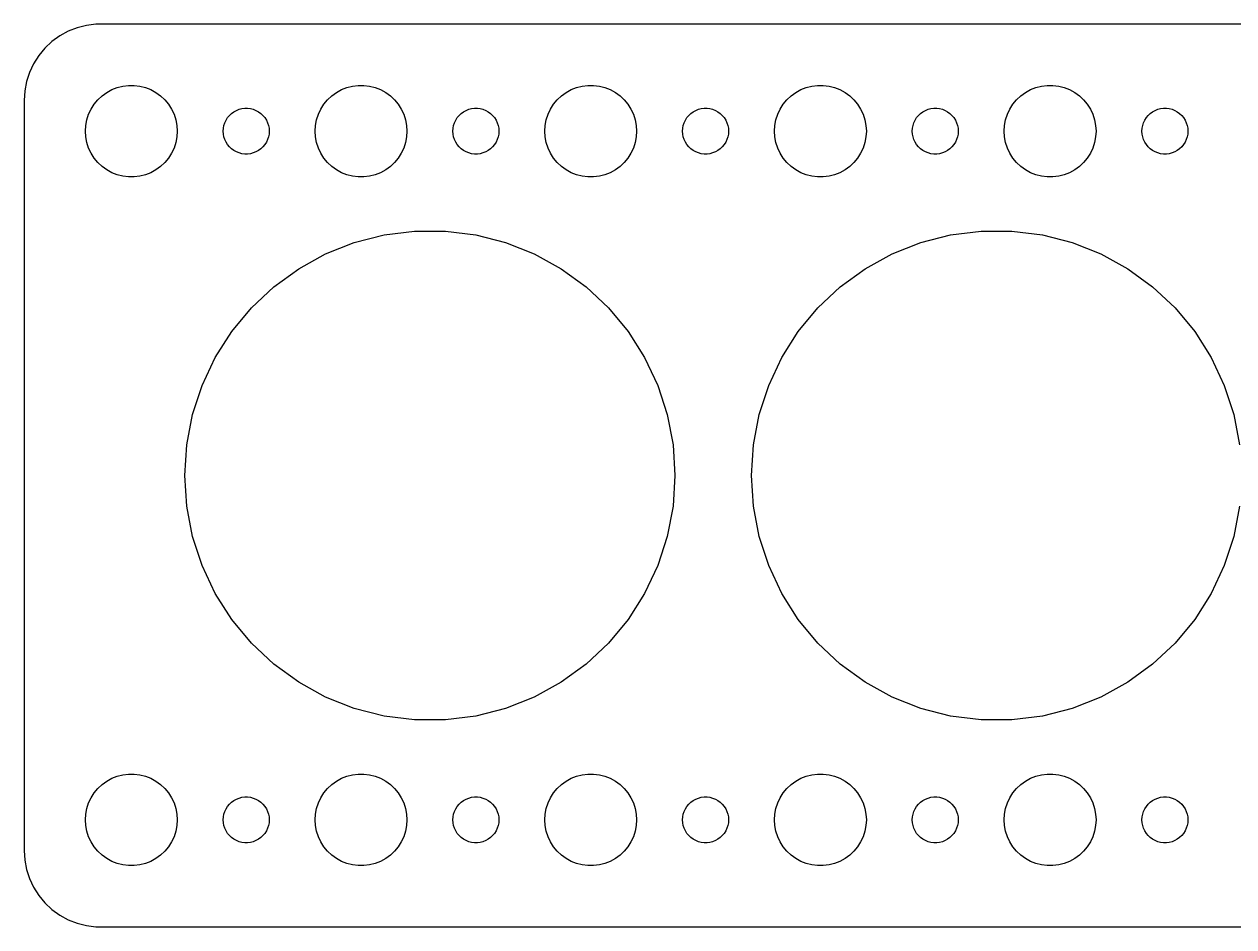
# Model space of a CAD drawing. Header units: metres. Extents: x -82 to 82, y 40 to 98.
# Drawn here: x -82 to -3, y 39.5 to 98.5 of the extents above; entities that cross this region are included whole.
import ezdxf

# ---------------------------------------------------------------- set-up
doc = ezdxf.new("R2010")
doc.units = ezdxf.units.M

msp = doc.modelspace()

# ---------------------------------------------------------------- linework, layer by layer
for p, q in [((-79.1289, 98.0241), (-79.6791, 97.7216)), ((-78.5451, 98.2553), (-79.1289, 98.0241)), ((-77.9369, 98.4114), (-78.5451, 98.2553)), ((-77.3139, 98.4901), (-77.9369, 98.4114)), ((77.3139, 98.4901), (-77.3139, 98.4901)), ((-80.1871, 97.3526), (-80.6448, 96.9227)), ((-79.6791, 97.7216), (-80.1871, 97.3526)), ((-81.0451, 96.4389), (-81.3815, 95.9088)), ((-80.6448, 96.9227), (-81.0451, 96.4389)), ((-81.3815, 95.9088), (-81.6489, 95.3406)), ((-81.6489, 95.3406), (-81.8429, 94.7434)), ((-81.9606, 94.1267), (-82, 93.5)), ((-81.8429, 94.7434), (-81.9606, 94.1267)), ((-76.9123, 93.8115), (-76.6075, 94.033)), ((-76.6075, 94.033), (-76.2773, 94.2145)), ((-76.2773, 94.2145), (-75.927, 94.3532)), ((-75.927, 94.3532), (-75.5621, 94.4469)), ((-75.5621, 94.4469), (-75.1884, 94.4941)), ((-75.1884, 94.4941), (-74.8116, 94.4941)), ((-74.8116, 94.4941), (-74.4379, 94.4469)), ((-74.4379, 94.4469), (-74.073, 94.3532)), ((-74.073, 94.3532), (-73.7227, 94.2145)), ((-73.7227, 94.2145), (-73.3925, 94.033)), ((-73.3925, 94.033), (-73.0877, 93.8115)), ((-61.9123, 93.8115), (-61.6075, 94.033)), ((-61.6075, 94.033), (-61.2773, 94.2145)), ((-61.2773, 94.2145), (-60.927, 94.3532)), ((-60.927, 94.3532), (-60.5621, 94.4469)), ((-60.5621, 94.4469), (-60.1884, 94.4941)), ((-60.1884, 94.4941), (-59.8116, 94.4941)), ((-59.8116, 94.4941), (-59.4379, 94.4469)), ((-59.4379, 94.4469), (-59.0729, 94.3532)), ((-59.0729, 94.3532), (-58.7227, 94.2145)), ((-58.7227, 94.2145), (-58.3925, 94.033)), ((-58.3925, 94.033), (-58.0877, 93.8115)), ((-46.9123, 93.8115), (-46.6075, 94.033)), ((-46.6075, 94.033), (-46.2773, 94.2145)), ((-46.2773, 94.2145), (-45.927, 94.3532)), ((-45.927, 94.3532), (-45.5621, 94.4469)), ((-45.5621, 94.4469), (-45.1884, 94.4941)), ((-45.1884, 94.4941), (-44.8116, 94.4941)), ((-44.8116, 94.4941), (-44.4379, 94.4469)), ((-44.4379, 94.4469), (-44.0729, 94.3532)), ((-44.0729, 94.3532), (-43.7227, 94.2145)), ((-43.7227, 94.2145), (-43.3925, 94.033)), ((-43.3925, 94.033), (-43.0877, 93.8115)), ((-31.9123, 93.8115), (-31.6075, 94.033)), ((-31.6075, 94.033), (-31.2773, 94.2145)), ((-31.2773, 94.2145), (-30.927, 94.3532)), ((-30.927, 94.3532), (-30.5621, 94.4469)), ((-30.5621, 94.4469), (-30.1884, 94.4941)), ((-30.1884, 94.4941), (-29.8116, 94.4941)), ((-29.8116, 94.4941), (-29.4379, 94.4469)), ((-29.4379, 94.4469), (-29.0729, 94.3532)), ((-29.0729, 94.3532), (-28.7227, 94.2145)), ((-28.7227, 94.2145), (-28.3925, 94.033)), ((-28.3925, 94.033), (-28.0877, 93.8115)), ((-16.9123, 93.8115), (-16.6075, 94.033)), ((-16.6075, 94.033), (-16.2773, 94.2145)), ((-16.2773, 94.2145), (-15.927, 94.3532)), ((-15.927, 94.3532), (-15.5621, 94.4469)), ((-15.5621, 94.4469), (-15.1884, 94.4941)), ((-15.1884, 94.4941), (-14.8116, 94.4941)), ((-14.8116, 94.4941), (-14.4379, 94.4469)), ((-14.4379, 94.4469), (-14.0729, 94.3532)), ((-14.0729, 94.3532), (-13.7227, 94.2145)), ((-13.7227, 94.2145), (-13.3925, 94.033)), ((-13.3925, 94.033), (-13.0877, 93.8115)), ((-82, 93.5), (-82, 44.5)), ((-77.6289, 92.9453), (-77.427, 93.2634)), ((-77.427, 93.2634), (-77.1869, 93.5536)), ((-77.1869, 93.5536), (-76.9123, 93.8115)), ((-73.0877, 93.8115), (-72.8131, 93.5536)), ((-72.8131, 93.5536), (-72.573, 93.2634)), ((-72.573, 93.2634), (-72.3711, 92.9453)), ((-62.6289, 92.9453), (-62.427, 93.2634)), ((-62.427, 93.2634), (-62.1869, 93.5536)), ((-62.1869, 93.5536), (-61.9123, 93.8115)), ((-58.0877, 93.8115), (-57.8131, 93.5536)), ((-57.8131, 93.5536), (-57.5729, 93.2634)), ((-57.5729, 93.2634), (-57.3711, 92.9453)), ((-47.6289, 92.9453), (-47.427, 93.2634)), ((-47.427, 93.2634), (-47.1869, 93.5536)), ((-47.1869, 93.5536), (-46.9123, 93.8115)), ((-43.0877, 93.8115), (-42.8131, 93.5536)), ((-42.8131, 93.5536), (-42.5729, 93.2634)), ((-42.5729, 93.2634), (-42.3711, 92.9453)), ((-32.6289, 92.9453), (-32.427, 93.2634)), ((-32.427, 93.2634), (-32.1869, 93.5536)), ((-32.1869, 93.5536), (-31.9123, 93.8115)), ((-28.0877, 93.8115), (-27.8131, 93.5536)), ((-27.8131, 93.5536), (-27.5729, 93.2634)), ((-27.5729, 93.2634), (-27.3711, 92.9453)), ((-17.6289, 92.9453), (-17.427, 93.2634)), ((-17.427, 93.2634), (-17.1869, 93.5536)), ((-17.1869, 93.5536), (-16.9123, 93.8115)), ((-13.0877, 93.8115), (-12.8131, 93.5536)), ((-12.8131, 93.5536), (-12.5729, 93.2634)), ((-12.5729, 93.2634), (-12.3711, 92.9453)), ((-77.9057, 92.2461), (-77.7893, 92.6044)), ((-77.7893, 92.6044), (-77.6289, 92.9453)), ((-72.3711, 92.9453), (-72.2107, 92.6044)), ((-72.2107, 92.6044), (-72.0943, 92.2461)), ((-68.7135, 92.3817), (-68.5934, 92.5268)), ((-68.5934, 92.5268), (-68.4561, 92.6558)), ((-68.4561, 92.6558), (-68.3037, 92.7665)), ((-68.3037, 92.7665), (-68.1387, 92.8572)), ((-68.1387, 92.8572), (-67.9635, 92.9266)), ((-67.9635, 92.9266), (-67.7811, 92.9734)), ((-67.7811, 92.9734), (-67.5942, 92.997)), ((-67.5942, 92.997), (-67.4058, 92.997)), ((-67.4058, 92.997), (-67.2189, 92.9734)), ((-67.2189, 92.9734), (-67.0365, 92.9266)), ((-67.0365, 92.9266), (-66.8613, 92.8572)), ((-66.8613, 92.8572), (-66.6963, 92.7665)), ((-66.6963, 92.7665), (-66.5439, 92.6558)), ((-66.5439, 92.6558), (-66.4065, 92.5268)), ((-66.4065, 92.5268), (-66.2865, 92.3817)), ((-62.9057, 92.2461), (-62.7893, 92.6044)), ((-62.7893, 92.6044), (-62.6289, 92.9453)), ((-57.3711, 92.9453), (-57.2107, 92.6044)), ((-57.2107, 92.6044), (-57.0942, 92.2461)), ((-53.7135, 92.3817), (-53.5934, 92.5268)), ((-53.5934, 92.5268), (-53.4561, 92.6558)), ((-53.4561, 92.6558), (-53.3037, 92.7665)), ((-53.3037, 92.7665), (-53.1387, 92.8572)), ((-53.1387, 92.8572), (-52.9635, 92.9266)), ((-52.9635, 92.9266), (-52.7811, 92.9734)), ((-52.7811, 92.9734), (-52.5942, 92.997)), ((-52.5942, 92.997), (-52.4058, 92.997)), ((-52.4058, 92.997), (-52.2189, 92.9734)), ((-52.2189, 92.9734), (-52.0365, 92.9266)), ((-52.0365, 92.9266), (-51.8613, 92.8572)), ((-51.8613, 92.8572), (-51.6963, 92.7665)), ((-51.6963, 92.7665), (-51.5439, 92.6558)), ((-51.5439, 92.6558), (-51.4065, 92.5268)), ((-51.4065, 92.5268), (-51.2865, 92.3817)), ((-47.9057, 92.2461), (-47.7893, 92.6044)), ((-47.7893, 92.6044), (-47.6289, 92.9453)), ((-42.3711, 92.9453), (-42.2107, 92.6044)), ((-42.2107, 92.6044), (-42.0942, 92.2461)), ((-38.7135, 92.3817), (-38.5934, 92.5268)), ((-38.5934, 92.5268), (-38.4561, 92.6558)), ((-38.4561, 92.6558), (-38.3037, 92.7665)), ((-38.3037, 92.7665), (-38.1387, 92.8572)), ((-38.1387, 92.8572), (-37.9635, 92.9266)), ((-37.9635, 92.9266), (-37.7811, 92.9734)), ((-37.7811, 92.9734), (-37.5942, 92.997)), ((-37.5942, 92.997), (-37.4058, 92.997)), ((-37.4058, 92.997), (-37.2189, 92.9734)), ((-37.2189, 92.9734), (-37.0365, 92.9266)), ((-37.0365, 92.9266), (-36.8613, 92.8572)), ((-36.8613, 92.8572), (-36.6963, 92.7665)), ((-36.6963, 92.7665), (-36.5439, 92.6558)), ((-36.5439, 92.6558), (-36.4065, 92.5268)), ((-36.4065, 92.5268), (-36.2865, 92.3817)), ((-32.9057, 92.2461), (-32.7893, 92.6044)), ((-32.7893, 92.6044), (-32.6289, 92.9453)), ((-27.3711, 92.9453), (-27.2107, 92.6044)), ((-27.2107, 92.6044), (-27.0942, 92.2461)), ((-23.7135, 92.3817), (-23.5934, 92.5268)), ((-23.5934, 92.5268), (-23.4561, 92.6558)), ((-23.4561, 92.6558), (-23.3037, 92.7665)), ((-23.3037, 92.7665), (-23.1387, 92.8572)), ((-23.1387, 92.8572), (-22.9635, 92.9266)), ((-22.9635, 92.9266), (-22.7811, 92.9734)), ((-22.7811, 92.9734), (-22.5942, 92.997)), ((-22.5942, 92.997), (-22.4058, 92.997)), ((-22.4058, 92.997), (-22.2189, 92.9734)), ((-22.2189, 92.9734), (-22.0365, 92.9266)), ((-22.0365, 92.9266), (-21.8613, 92.8572)), ((-21.8613, 92.8572), (-21.6963, 92.7665)), ((-21.6963, 92.7665), (-21.5439, 92.6558)), ((-21.5439, 92.6558), (-21.4065, 92.5268)), ((-21.4065, 92.5268), (-21.2865, 92.3817)), ((-17.9057, 92.2461), (-17.7893, 92.6044)), ((-17.7893, 92.6044), (-17.6289, 92.9453)), ((-12.3711, 92.9453), (-12.2107, 92.6044)), ((-12.2107, 92.6044), (-12.0942, 92.2461)), ((-8.71352, 92.3817), (-8.59344, 92.5268)), ((-8.59344, 92.5268), (-8.45613, 92.6558)), ((-8.45613, 92.6558), (-8.30373, 92.7665)), ((-8.30373, 92.7665), (-8.13866, 92.8572)), ((-8.13866, 92.8572), (-7.96352, 92.9266)), ((-7.96352, 92.9266), (-7.78107, 92.9734)), ((-7.78107, 92.9734), (-7.59418, 92.997)), ((-7.59418, 92.997), (-7.40581, 92.997)), ((-7.40581, 92.997), (-7.21892, 92.9734)), ((-7.21892, 92.9734), (-7.03647, 92.9266)), ((-7.03647, 92.9266), (-6.86133, 92.8572)), ((-6.86133, 92.8572), (-6.69626, 92.7665)), ((-6.69626, 92.7665), (-6.54385, 92.6558)), ((-6.54385, 92.6558), (-6.40654, 92.5268)), ((-6.40654, 92.5268), (-6.28647, 92.3817)), ((-78, 91.5), (-77.9763, 91.876)), ((-77.9763, 91.876), (-77.9057, 92.2461)), ((-72.0943, 92.2461), (-72.0237, 91.876)), ((-72.0237, 91.876), (-72, 91.5)), ((-69, 91.5), (-68.9882, 91.688)), ((-68.9882, 91.688), (-68.9529, 91.873)), ((-68.9529, 91.873), (-68.8947, 92.0522)), ((-68.8947, 92.0522), (-68.8145, 92.2226)), ((-68.8145, 92.2226), (-68.7135, 92.3817)), ((-66.2865, 92.3817), (-66.1855, 92.2226)), ((-66.1855, 92.2226), (-66.1053, 92.0522)), ((-66.1053, 92.0522), (-66.0471, 91.873)), ((-66.0471, 91.873), (-66.0118, 91.688)), ((-66.0118, 91.688), (-66, 91.5)), ((-63, 91.5), (-62.9763, 91.876)), ((-62.9763, 91.876), (-62.9057, 92.2461)), ((-57.0942, 92.2461), (-57.0237, 91.876)), ((-57.0237, 91.876), (-57, 91.5)), ((-54, 91.5), (-53.9882, 91.688)), ((-53.9882, 91.688), (-53.9529, 91.873)), ((-53.9529, 91.873), (-53.8947, 92.0522)), ((-53.8947, 92.0522), (-53.8145, 92.2226)), ((-53.8145, 92.2226), (-53.7135, 92.3817)), ((-51.2865, 92.3817), (-51.1855, 92.2226)), ((-51.1855, 92.2226), (-51.1053, 92.0522)), ((-51.1053, 92.0522), (-51.0471, 91.873)), ((-51.0471, 91.873), (-51.0118, 91.688)), ((-51.0118, 91.688), (-51, 91.5)), ((-48, 91.5), (-47.9763, 91.876)), ((-47.9763, 91.876), (-47.9057, 92.2461)), ((-42.0942, 92.2461), (-42.0237, 91.876)), ((-42.0237, 91.876), (-42, 91.5)), ((-39, 91.5), (-38.9882, 91.688)), ((-38.9882, 91.688), (-38.9529, 91.873)), ((-38.9529, 91.873), (-38.8947, 92.0522)), ((-38.8947, 92.0522), (-38.8145, 92.2226)), ((-38.8145, 92.2226), (-38.7135, 92.3817)), ((-36.2865, 92.3817), (-36.1855, 92.2226)), ((-36.1855, 92.2226), (-36.1053, 92.0522)), ((-36.1053, 92.0522), (-36.0471, 91.873)), ((-36.0471, 91.873), (-36.0118, 91.688)), ((-36.0118, 91.688), (-36, 91.5)), ((-33, 91.5), (-32.9763, 91.876)), ((-32.9763, 91.876), (-32.9057, 92.2461)), ((-27.0942, 92.2461), (-27.0237, 91.876)), ((-27.0237, 91.876), (-27, 91.5)), ((-24, 91.5), (-23.9882, 91.688)), ((-23.9882, 91.688), (-23.9529, 91.873)), ((-23.9529, 91.873), (-23.8947, 92.0522)), ((-23.8947, 92.0522), (-23.8145, 92.2226)), ((-23.8145, 92.2226), (-23.7135, 92.3817)), ((-21.2865, 92.3817), (-21.1855, 92.2226)), ((-21.1855, 92.2226), (-21.1053, 92.0522)), ((-21.1053, 92.0522), (-21.0471, 91.873)), ((-21.0471, 91.873), (-21.0118, 91.688)), ((-21.0118, 91.688), (-21, 91.5)), ((-18, 91.5), (-17.9763, 91.876)), ((-17.9763, 91.876), (-17.9057, 92.2461)), ((-12.0942, 92.2461), (-12.0237, 91.876)), ((-12.0237, 91.876), (-12, 91.5)), ((-9, 91.5), (-8.98816, 91.688)), ((-8.98816, 91.688), (-8.95287, 91.873)), ((-8.95287, 91.873), (-8.89465, 92.0522)), ((-8.89465, 92.0522), (-8.81445, 92.2226)), ((-8.81445, 92.2226), (-8.71352, 92.3817)), ((-6.28647, 92.3817), (-6.18553, 92.2226)), ((-6.18553, 92.2226), (-6.10533, 92.0522)), ((-6.10533, 92.0522), (-6.04712, 91.873)), ((-6.04712, 91.873), (-6.01183, 91.688)), ((-6.01183, 91.688), (-6, 91.5)), ((-77.9763, 91.124), (-78, 91.5)), ((-77.9057, 90.7539), (-77.9763, 91.124)), ((-72.0237, 91.124), (-72.0943, 90.7539)), ((-72, 91.5), (-72.0237, 91.124)), ((-68.9882, 91.312), (-69, 91.5)), ((-68.9529, 91.127), (-68.9882, 91.312)), ((-68.8947, 90.9478), (-68.9529, 91.127)), ((-68.8145, 90.7774), (-68.8947, 90.9478)), ((-66.1053, 90.9478), (-66.1855, 90.7774)), ((-66.0471, 91.127), (-66.1053, 90.9478)), ((-66.0118, 91.312), (-66.0471, 91.127)), ((-66, 91.5), (-66.0118, 91.312)), ((-62.9763, 91.124), (-63, 91.5)), ((-62.9057, 90.7539), (-62.9763, 91.124)), ((-57.0237, 91.124), (-57.0942, 90.7539)), ((-57, 91.5), (-57.0237, 91.124)), ((-53.9882, 91.312), (-54, 91.5)), ((-53.9529, 91.127), (-53.9882, 91.312)), ((-53.8947, 90.9478), (-53.9529, 91.127)), ((-53.8145, 90.7774), (-53.8947, 90.9478)), ((-51.1053, 90.9478), (-51.1855, 90.7774)), ((-51.0471, 91.127), (-51.1053, 90.9478)), ((-51.0118, 91.312), (-51.0471, 91.127)), ((-51, 91.5), (-51.0118, 91.312)), ((-47.9763, 91.124), (-48, 91.5)), ((-47.9057, 90.7539), (-47.9763, 91.124)), ((-42.0237, 91.124), (-42.0942, 90.7539)), ((-42, 91.5), (-42.0237, 91.124)), ((-38.9882, 91.312), (-39, 91.5)), ((-38.9529, 91.127), (-38.9882, 91.312)), ((-38.8947, 90.9478), (-38.9529, 91.127)), ((-38.8145, 90.7774), (-38.8947, 90.9478)), ((-36.1053, 90.9478), (-36.1855, 90.7774)), ((-36.0471, 91.127), (-36.1053, 90.9478)), ((-36.0118, 91.312), (-36.0471, 91.127)), ((-36, 91.5), (-36.0118, 91.312)), ((-32.9763, 91.124), (-33, 91.5)), ((-32.9057, 90.7539), (-32.9763, 91.124)), ((-27.0237, 91.124), (-27.0942, 90.7539)), ((-27, 91.5), (-27.0237, 91.124)), ((-23.9882, 91.312), (-24, 91.5)), ((-23.9529, 91.127), (-23.9882, 91.312)), ((-23.8947, 90.9478), (-23.9529, 91.127)), ((-23.8145, 90.7774), (-23.8947, 90.9478)), ((-21.1053, 90.9478), (-21.1855, 90.7774)), ((-21.0471, 91.127), (-21.1053, 90.9478)), ((-21.0118, 91.312), (-21.0471, 91.127)), ((-21, 91.5), (-21.0118, 91.312)), ((-17.9763, 91.124), (-18, 91.5)), ((-17.9057, 90.7539), (-17.9763, 91.124)), ((-12.0237, 91.124), (-12.0942, 90.7539)), ((-12, 91.5), (-12.0237, 91.124)), ((-8.98816, 91.312), (-9, 91.5)), ((-8.95287, 91.127), (-8.98816, 91.312)), ((-8.89465, 90.9478), (-8.95287, 91.127)), ((-8.81445, 90.7774), (-8.89465, 90.9478)), ((-6.10533, 90.9478), (-6.18553, 90.7774)), ((-6.04712, 91.127), (-6.10533, 90.9478)), ((-6.01183, 91.312), (-6.04712, 91.127)), ((-6, 91.5), (-6.01183, 91.312)), ((-77.7893, 90.3956), (-77.9057, 90.7539)), ((-77.6289, 90.0547), (-77.7893, 90.3956)), ((-72.2107, 90.3956), (-72.3711, 90.0547)), ((-72.0943, 90.7539), (-72.2107, 90.3956)), ((-68.7135, 90.6183), (-68.8145, 90.7774)), ((-68.5934, 90.4732), (-68.7135, 90.6183)), ((-68.4561, 90.3442), (-68.5934, 90.4732)), ((-68.3037, 90.2335), (-68.4561, 90.3442)), ((-68.1387, 90.1427), (-68.3037, 90.2335)), ((-67.9635, 90.0734), (-68.1387, 90.1427)), ((-67.7811, 90.0266), (-67.9635, 90.0734)), ((-67.0365, 90.0734), (-67.2189, 90.0266)), ((-66.8613, 90.1427), (-67.0365, 90.0734)), ((-66.6963, 90.2335), (-66.8613, 90.1427)), ((-66.5439, 90.3442), (-66.6963, 90.2335)), ((-66.4065, 90.4732), (-66.5439, 90.3442)), ((-66.2865, 90.6183), (-66.4065, 90.4732)), ((-66.1855, 90.7774), (-66.2865, 90.6183)), ((-62.7893, 90.3956), (-62.9057, 90.7539)), ((-62.6289, 90.0547), (-62.7893, 90.3956)), ((-57.2107, 90.3956), (-57.3711, 90.0547)), ((-57.0942, 90.7539), (-57.2107, 90.3956)), ((-53.7135, 90.6183), (-53.8145, 90.7774)), ((-53.5934, 90.4732), (-53.7135, 90.6183)), ((-53.4561, 90.3442), (-53.5934, 90.4732)), ((-53.3037, 90.2335), (-53.4561, 90.3442)), ((-53.1387, 90.1427), (-53.3037, 90.2335)), ((-52.9635, 90.0734), (-53.1387, 90.1427)), ((-52.7811, 90.0266), (-52.9635, 90.0734)), ((-52.0365, 90.0734), (-52.2189, 90.0266)), ((-51.8613, 90.1427), (-52.0365, 90.0734)), ((-51.6963, 90.2335), (-51.8613, 90.1427)), ((-51.5439, 90.3442), (-51.6963, 90.2335)), ((-51.4065, 90.4732), (-51.5439, 90.3442)), ((-51.2865, 90.6183), (-51.4065, 90.4732)), ((-51.1855, 90.7774), (-51.2865, 90.6183)), ((-47.7893, 90.3956), (-47.9057, 90.7539)), ((-47.6289, 90.0547), (-47.7893, 90.3956)), ((-42.2107, 90.3956), (-42.3711, 90.0547)), ((-42.0942, 90.7539), (-42.2107, 90.3956)), ((-38.7135, 90.6183), (-38.8145, 90.7774)), ((-38.5934, 90.4732), (-38.7135, 90.6183)), ((-38.4561, 90.3442), (-38.5934, 90.4732)), ((-38.3037, 90.2335), (-38.4561, 90.3442)), ((-38.1387, 90.1427), (-38.3037, 90.2335)), ((-37.9635, 90.0734), (-38.1387, 90.1427)), ((-37.7811, 90.0266), (-37.9635, 90.0734)), ((-37.0365, 90.0734), (-37.2189, 90.0266)), ((-36.8613, 90.1427), (-37.0365, 90.0734)), ((-36.6963, 90.2335), (-36.8613, 90.1427)), ((-36.5439, 90.3442), (-36.6963, 90.2335)), ((-36.4065, 90.4732), (-36.5439, 90.3442)), ((-36.2865, 90.6183), (-36.4065, 90.4732)), ((-36.1855, 90.7774), (-36.2865, 90.6183)), ((-32.7893, 90.3956), (-32.9057, 90.7539)), ((-32.6289, 90.0547), (-32.7893, 90.3956)), ((-27.2107, 90.3956), (-27.3711, 90.0547)), ((-27.0942, 90.7539), (-27.2107, 90.3956)), ((-23.7135, 90.6183), (-23.8145, 90.7774)), ((-23.5934, 90.4732), (-23.7135, 90.6183)), ((-23.4561, 90.3442), (-23.5934, 90.4732)), ((-23.3037, 90.2335), (-23.4561, 90.3442)), ((-23.1387, 90.1427), (-23.3037, 90.2335)), ((-22.9635, 90.0734), (-23.1387, 90.1427)), ((-22.7811, 90.0266), (-22.9635, 90.0734)), ((-22.0365, 90.0734), (-22.2189, 90.0266)), ((-21.8613, 90.1427), (-22.0365, 90.0734)), ((-21.6963, 90.2335), (-21.8613, 90.1427)), ((-21.5439, 90.3442), (-21.6963, 90.2335)), ((-21.4065, 90.4732), (-21.5439, 90.3442)), ((-21.2865, 90.6183), (-21.4065, 90.4732)), ((-21.1855, 90.7774), (-21.2865, 90.6183)), ((-17.7893, 90.3956), (-17.9057, 90.7539)), ((-17.6289, 90.0547), (-17.7893, 90.3956)), ((-12.2107, 90.3956), (-12.3711, 90.0547)), ((-12.0942, 90.7539), (-12.2107, 90.3956)), ((-8.71352, 90.6183), (-8.81445, 90.7774)), ((-8.59344, 90.4732), (-8.71352, 90.6183)), ((-8.45613, 90.3442), (-8.59344, 90.4732)), ((-8.30373, 90.2335), (-8.45613, 90.3442)), ((-8.13866, 90.1427), (-8.30373, 90.2335)), ((-7.96352, 90.0734), (-8.13866, 90.1427)), ((-7.78107, 90.0266), (-7.96352, 90.0734)), ((-7.03647, 90.0734), (-7.21892, 90.0266)), ((-6.86133, 90.1427), (-7.03647, 90.0734)), ((-6.69626, 90.2335), (-6.86133, 90.1427)), ((-6.54385, 90.3442), (-6.69626, 90.2335)), ((-6.40654, 90.4732), (-6.54385, 90.3442)), ((-6.28647, 90.6183), (-6.40654, 90.4732)), ((-6.18553, 90.7774), (-6.28647, 90.6183)), ((-77.427, 89.7366), (-77.6289, 90.0547)), ((-77.1869, 89.4464), (-77.427, 89.7366)), ((-76.9123, 89.1884), (-77.1869, 89.4464)), ((-72.8131, 89.4464), (-73.0877, 89.1884)), ((-72.573, 89.7366), (-72.8131, 89.4464)), ((-72.3711, 90.0547), (-72.573, 89.7366)), ((-67.5942, 90.003), (-67.7811, 90.0266)), ((-67.4058, 90.003), (-67.5942, 90.003)), ((-67.2189, 90.0266), (-67.4058, 90.003)), ((-62.427, 89.7366), (-62.6289, 90.0547)), ((-62.1869, 89.4464), (-62.427, 89.7366)), ((-61.9123, 89.1884), (-62.1869, 89.4464)), ((-57.8131, 89.4464), (-58.0877, 89.1884)), ((-57.5729, 89.7366), (-57.8131, 89.4464)), ((-57.3711, 90.0547), (-57.5729, 89.7366)), ((-52.5942, 90.003), (-52.7811, 90.0266)), ((-52.4058, 90.003), (-52.5942, 90.003)), ((-52.2189, 90.0266), (-52.4058, 90.003)), ((-47.427, 89.7366), (-47.6289, 90.0547)), ((-47.1869, 89.4464), (-47.427, 89.7366)), ((-46.9123, 89.1884), (-47.1869, 89.4464)), ((-42.8131, 89.4464), (-43.0877, 89.1884)), ((-42.5729, 89.7366), (-42.8131, 89.4464)), ((-42.3711, 90.0547), (-42.5729, 89.7366)), ((-37.5942, 90.003), (-37.7811, 90.0266)), ((-37.4058, 90.003), (-37.5942, 90.003)), ((-37.2189, 90.0266), (-37.4058, 90.003)), ((-32.427, 89.7366), (-32.6289, 90.0547)), ((-32.1869, 89.4464), (-32.427, 89.7366)), ((-31.9123, 89.1884), (-32.1869, 89.4464)), ((-27.8131, 89.4464), (-28.0877, 89.1884)), ((-27.5729, 89.7366), (-27.8131, 89.4464)), ((-27.3711, 90.0547), (-27.5729, 89.7366)), ((-22.5942, 90.003), (-22.7811, 90.0266)), ((-22.4058, 90.003), (-22.5942, 90.003)), ((-22.2189, 90.0266), (-22.4058, 90.003)), ((-17.427, 89.7366), (-17.6289, 90.0547)), ((-17.1869, 89.4464), (-17.427, 89.7366)), ((-16.9123, 89.1884), (-17.1869, 89.4464)), ((-12.8131, 89.4464), (-13.0877, 89.1884)), ((-12.5729, 89.7366), (-12.8131, 89.4464)), ((-12.3711, 90.0547), (-12.5729, 89.7366)), ((-7.59418, 90.003), (-7.78107, 90.0266)), ((-7.40581, 90.003), (-7.59418, 90.003)), ((-7.21892, 90.0266), (-7.40581, 90.003)), ((-76.6075, 88.967), (-76.9123, 89.1884)), ((-76.2773, 88.7855), (-76.6075, 88.967)), ((-75.927, 88.6468), (-76.2773, 88.7855)), ((-75.5621, 88.5531), (-75.927, 88.6468)), ((-75.1884, 88.5059), (-75.5621, 88.5531)), ((-74.8116, 88.5059), (-75.1884, 88.5059)), ((-74.4379, 88.5531), (-74.8116, 88.5059)), ((-74.073, 88.6468), (-74.4379, 88.5531)), ((-73.7227, 88.7855), (-74.073, 88.6468)), ((-73.3925, 88.967), (-73.7227, 88.7855)), ((-73.0877, 89.1884), (-73.3925, 88.967)), ((-61.6075, 88.967), (-61.9123, 89.1884)), ((-61.2773, 88.7855), (-61.6075, 88.967)), ((-60.927, 88.6468), (-61.2773, 88.7855)), ((-60.5621, 88.5531), (-60.927, 88.6468)), ((-60.1884, 88.5059), (-60.5621, 88.5531)), ((-59.8116, 88.5059), (-60.1884, 88.5059)), ((-59.4379, 88.5531), (-59.8116, 88.5059)), ((-59.0729, 88.6468), (-59.4379, 88.5531)), ((-58.7227, 88.7855), (-59.0729, 88.6468)), ((-58.3925, 88.967), (-58.7227, 88.7855)), ((-58.0877, 89.1884), (-58.3925, 88.967)), ((-46.6075, 88.967), (-46.9123, 89.1884)), ((-46.2773, 88.7855), (-46.6075, 88.967)), ((-45.927, 88.6468), (-46.2773, 88.7855)), ((-45.5621, 88.5531), (-45.927, 88.6468)), ((-45.1884, 88.5059), (-45.5621, 88.5531)), ((-44.8116, 88.5059), (-45.1884, 88.5059)), ((-44.4379, 88.5531), (-44.8116, 88.5059)), ((-44.0729, 88.6468), (-44.4379, 88.5531)), ((-43.7227, 88.7855), (-44.0729, 88.6468)), ((-43.3925, 88.967), (-43.7227, 88.7855)), ((-43.0877, 89.1884), (-43.3925, 88.967)), ((-31.6075, 88.967), (-31.9123, 89.1884)), ((-31.2773, 88.7855), (-31.6075, 88.967)), ((-30.927, 88.6468), (-31.2773, 88.7855)), ((-30.5621, 88.5531), (-30.927, 88.6468)), ((-30.1884, 88.5059), (-30.5621, 88.5531)), ((-29.8116, 88.5059), (-30.1884, 88.5059)), ((-29.4379, 88.5531), (-29.8116, 88.5059)), ((-29.0729, 88.6468), (-29.4379, 88.5531)), ((-28.7227, 88.7855), (-29.0729, 88.6468)), ((-28.3925, 88.967), (-28.7227, 88.7855)), ((-28.0877, 89.1884), (-28.3925, 88.967)), ((-16.6075, 88.967), (-16.9123, 89.1884)), ((-16.2773, 88.7855), (-16.6075, 88.967)), ((-15.927, 88.6468), (-16.2773, 88.7855)), ((-15.5621, 88.5531), (-15.927, 88.6468)), ((-15.1884, 88.5059), (-15.5621, 88.5531)), ((-14.8116, 88.5059), (-15.1884, 88.5059)), ((-14.4379, 88.5531), (-14.8116, 88.5059)), ((-14.0729, 88.6468), (-14.4379, 88.5531)), ((-13.7227, 88.7855), (-14.0729, 88.6468)), ((-13.3925, 88.967), (-13.7227, 88.7855)), ((-13.0877, 89.1884), (-13.3925, 88.967)), ((-60.4443, 84.2169), (-58.4981, 84.7166)), ((-58.4981, 84.7166), (-56.5046, 84.9684)), ((-56.5046, 84.9684), (-54.4953, 84.9684)), ((-54.4953, 84.9684), (-52.5019, 84.7166)), ((-52.5019, 84.7166), (-50.5557, 84.2169)), ((-23.4443, 84.2169), (-21.4981, 84.7166)), ((-21.4981, 84.7166), (-19.5046, 84.9684)), ((-19.5046, 84.9684), (-17.4953, 84.9684)), ((-17.4953, 84.9684), (-15.5019, 84.7166)), ((-15.5019, 84.7166), (-13.5557, 84.2169)), ((-62.3125, 83.4772), (-60.4443, 84.2169)), ((-50.5557, 84.2169), (-48.6875, 83.4772)), ((-25.3125, 83.4772), (-23.4443, 84.2169)), ((-13.5557, 84.2169), (-11.6875, 83.4772)), ((-64.0732, 82.5092), (-62.3125, 83.4772)), ((-48.6875, 83.4772), (-46.9268, 82.5092)), ((-27.0732, 82.5092), (-25.3125, 83.4772)), ((-11.6875, 83.4772), (-9.92676, 82.5092)), ((-65.6988, 81.3282), (-64.0732, 82.5092)), ((-46.9268, 82.5092), (-45.3012, 81.3282)), ((-28.6988, 81.3282), (-27.0732, 82.5092)), ((-9.92676, 82.5092), (-8.30121, 81.3282)), ((-67.1635, 79.9527), (-65.6988, 81.3282)), ((-45.3012, 81.3282), (-43.8365, 79.9527)), ((-30.1635, 79.9527), (-28.6988, 81.3282)), ((-8.30121, 81.3282), (-6.83649, 79.9527)), ((-68.4443, 78.4046), (-67.1635, 79.9527)), ((-43.8365, 79.9527), (-42.5557, 78.4046)), ((-31.4443, 78.4046), (-30.1635, 79.9527)), ((-6.83649, 79.9527), (-5.55573, 78.4046)), ((-69.5209, 76.7081), (-68.4443, 78.4046)), ((-42.5557, 78.4046), (-41.4791, 76.7081)), ((-32.5209, 76.7081), (-31.4443, 78.4046)), ((-5.55573, 78.4046), (-4.47908, 76.7081)), ((-70.3764, 74.89), (-69.5209, 76.7081)), ((-41.4791, 76.7081), (-40.6236, 74.89)), ((-33.3764, 74.89), (-32.5209, 76.7081)), ((-4.47908, 76.7081), (-3.62357, 74.89)), ((-70.9973, 72.979), (-70.3764, 74.89)), ((-40.6236, 74.89), (-40.0027, 72.979)), ((-33.9973, 72.979), (-33.3764, 74.89)), ((-3.62357, 74.89), (-3.00266, 72.979)), ((-71.3738, 71.0053), (-70.9973, 72.979)), ((-40.0027, 72.979), (-39.6262, 71.0053)), ((-34.3738, 71.0053), (-33.9973, 72.979)), ((-3.00266, 72.979), (-2.62616, 71.0053)), ((-71.5, 69), (-71.3738, 71.0053)), ((-39.6262, 71.0053), (-39.5, 69)), ((-34.5, 69), (-34.3738, 71.0053)), ((-71.3738, 66.9947), (-71.5, 69)), ((-39.5, 69), (-39.6262, 66.9947)), ((-34.3738, 66.9947), (-34.5, 69)), ((-70.9973, 65.021), (-71.3738, 66.9947)), ((-39.6262, 66.9947), (-40.0027, 65.021)), ((-33.9973, 65.021), (-34.3738, 66.9947)), ((-2.62616, 66.9947), (-3.00266, 65.021)), ((-70.3764, 63.11), (-70.9973, 65.021)), ((-40.0027, 65.021), (-40.6236, 63.11)), ((-33.3764, 63.11), (-33.9973, 65.021)), ((-3.00266, 65.021), (-3.62357, 63.11)), ((-69.5209, 61.2919), (-70.3764, 63.11)), ((-40.6236, 63.11), (-41.4791, 61.2919)), ((-32.5209, 61.2919), (-33.3764, 63.11)), ((-3.62357, 63.11), (-4.47908, 61.2919)), ((-68.4443, 59.5954), (-69.5209, 61.2919)), ((-41.4791, 61.2919), (-42.5557, 59.5954)), ((-31.4443, 59.5954), (-32.5209, 61.2919)), ((-4.47908, 61.2919), (-5.55573, 59.5954)), ((-67.1635, 58.0473), (-68.4443, 59.5954)), ((-42.5557, 59.5954), (-43.8365, 58.0473)), ((-30.1635, 58.0473), (-31.4443, 59.5954)), ((-5.55573, 59.5954), (-6.83649, 58.0473)), ((-65.6988, 56.6718), (-67.1635, 58.0473)), ((-43.8365, 58.0473), (-45.3012, 56.6718)), ((-28.6988, 56.6718), (-30.1635, 58.0473)), ((-6.83649, 58.0473), (-8.30121, 56.6718)), ((-64.0732, 55.4908), (-65.6988, 56.6718)), ((-45.3012, 56.6718), (-46.9268, 55.4908)), ((-27.0732, 55.4908), (-28.6988, 56.6718)), ((-8.30121, 56.6718), (-9.92676, 55.4908)), ((-62.3125, 54.5228), (-64.0732, 55.4908)), ((-46.9268, 55.4908), (-48.6875, 54.5228)), ((-25.3125, 54.5228), (-27.0732, 55.4908)), ((-9.92676, 55.4908), (-11.6875, 54.5228)), ((-60.4443, 53.7831), (-62.3125, 54.5228)), ((-48.6875, 54.5228), (-50.5557, 53.7831)), ((-23.4443, 53.7831), (-25.3125, 54.5228)), ((-11.6875, 54.5228), (-13.5557, 53.7831)), ((-58.4981, 53.2834), (-60.4443, 53.7831)), ((-50.5557, 53.7831), (-52.5019, 53.2834)), ((-21.4981, 53.2834), (-23.4443, 53.7831)), ((-13.5557, 53.7831), (-15.5019, 53.2834)), ((-56.5046, 53.0316), (-58.4981, 53.2834)), ((-54.4953, 53.0316), (-56.5046, 53.0316)), ((-52.5019, 53.2834), (-54.4953, 53.0316)), ((-19.5046, 53.0316), (-21.4981, 53.2834)), ((-17.4953, 53.0316), (-19.5046, 53.0316)), ((-15.5019, 53.2834), (-17.4953, 53.0316)), ((-76.9123, 48.8116), (-76.6075, 49.033)), ((-76.6075, 49.033), (-76.2773, 49.2145)), ((-76.2773, 49.2145), (-75.927, 49.3532)), ((-75.927, 49.3532), (-75.5621, 49.4469)), ((-75.5621, 49.4469), (-75.1884, 49.4941)), ((-75.1884, 49.4941), (-74.8116, 49.4941)), ((-74.8116, 49.4941), (-74.4379, 49.4469)), ((-74.4379, 49.4469), (-74.073, 49.3532)), ((-74.073, 49.3532), (-73.7227, 49.2145)), ((-73.7227, 49.2145), (-73.3925, 49.033)), ((-73.3925, 49.033), (-73.0877, 48.8116)), ((-61.9123, 48.8116), (-61.6075, 49.033)), ((-61.6075, 49.033), (-61.2773, 49.2145)), ((-61.2773, 49.2145), (-60.927, 49.3532)), ((-60.927, 49.3532), (-60.5621, 49.4469)), ((-60.5621, 49.4469), (-60.1884, 49.4941)), ((-60.1884, 49.4941), (-59.8116, 49.4941)), ((-59.8116, 49.4941), (-59.4379, 49.4469)), ((-59.4379, 49.4469), (-59.0729, 49.3532)), ((-59.0729, 49.3532), (-58.7227, 49.2145)), ((-58.7227, 49.2145), (-58.3925, 49.033)), ((-58.3925, 49.033), (-58.0877, 48.8116)), ((-46.9123, 48.8116), (-46.6075, 49.033)), ((-46.6075, 49.033), (-46.2773, 49.2145)), ((-46.2773, 49.2145), (-45.927, 49.3532)), ((-45.927, 49.3532), (-45.5621, 49.4469)), ((-45.5621, 49.4469), (-45.1884, 49.4941)), ((-45.1884, 49.4941), (-44.8116, 49.4941)), ((-44.8116, 49.4941), (-44.4379, 49.4469)), ((-44.4379, 49.4469), (-44.0729, 49.3532)), ((-44.0729, 49.3532), (-43.7227, 49.2145)), ((-43.7227, 49.2145), (-43.3925, 49.033)), ((-43.3925, 49.033), (-43.0877, 48.8116)), ((-31.9123, 48.8116), (-31.6075, 49.033)), ((-31.6075, 49.033), (-31.2773, 49.2145)), ((-31.2773, 49.2145), (-30.927, 49.3532)), ((-30.927, 49.3532), (-30.5621, 49.4469)), ((-30.5621, 49.4469), (-30.1884, 49.4941)), ((-30.1884, 49.4941), (-29.8116, 49.4941)), ((-29.8116, 49.4941), (-29.4379, 49.4469)), ((-29.4379, 49.4469), (-29.0729, 49.3532)), ((-29.0729, 49.3532), (-28.7227, 49.2145)), ((-28.7227, 49.2145), (-28.3925, 49.033)), ((-28.3925, 49.033), (-28.0877, 48.8116)), ((-16.9123, 48.8116), (-16.6075, 49.033)), ((-16.6075, 49.033), (-16.2773, 49.2145)), ((-16.2773, 49.2145), (-15.927, 49.3532)), ((-15.927, 49.3532), (-15.5621, 49.4469)), ((-15.5621, 49.4469), (-15.1884, 49.4941)), ((-15.1884, 49.4941), (-14.8116, 49.4941)), ((-14.8116, 49.4941), (-14.4379, 49.4469)), ((-14.4379, 49.4469), (-14.0729, 49.3532)), ((-14.0729, 49.3532), (-13.7227, 49.2145)), ((-13.7227, 49.2145), (-13.3925, 49.033)), ((-13.3925, 49.033), (-13.0877, 48.8116)), ((-77.6289, 47.9453), (-77.427, 48.2634)), ((-77.427, 48.2634), (-77.1869, 48.5536)), ((-77.1869, 48.5536), (-76.9123, 48.8116)), ((-73.0877, 48.8116), (-72.8131, 48.5536)), ((-72.8131, 48.5536), (-72.573, 48.2634)), ((-72.573, 48.2634), (-72.3711, 47.9453)), ((-62.6289, 47.9453), (-62.427, 48.2634)), ((-62.427, 48.2634), (-62.1869, 48.5536)), ((-62.1869, 48.5536), (-61.9123, 48.8116)), ((-58.0877, 48.8116), (-57.8131, 48.5536)), ((-57.8131, 48.5536), (-57.5729, 48.2634)), ((-57.5729, 48.2634), (-57.3711, 47.9453)), ((-47.6289, 47.9453), (-47.427, 48.2634)), ((-47.427, 48.2634), (-47.1869, 48.5536)), ((-47.1869, 48.5536), (-46.9123, 48.8116)), ((-43.0877, 48.8116), (-42.8131, 48.5536)), ((-42.8131, 48.5536), (-42.5729, 48.2634)), ((-42.5729, 48.2634), (-42.3711, 47.9453)), ((-32.6289, 47.9453), (-32.427, 48.2634)), ((-32.427, 48.2634), (-32.1869, 48.5536)), ((-32.1869, 48.5536), (-31.9123, 48.8116)), ((-28.0877, 48.8116), (-27.8131, 48.5536)), ((-27.8131, 48.5536), (-27.5729, 48.2634)), ((-27.5729, 48.2634), (-27.3711, 47.9453)), ((-17.6289, 47.9453), (-17.427, 48.2634)), ((-17.427, 48.2634), (-17.1869, 48.5536)), ((-17.1869, 48.5536), (-16.9123, 48.8116)), ((-13.0877, 48.8116), (-12.8131, 48.5536)), ((-12.8131, 48.5536), (-12.5729, 48.2634)), ((-12.5729, 48.2634), (-12.3711, 47.9453)), ((-77.9057, 47.2461), (-77.7893, 47.6044)), ((-77.7893, 47.6044), (-77.6289, 47.9453)), ((-72.3711, 47.9453), (-72.2107, 47.6044)), ((-72.2107, 47.6044), (-72.0943, 47.2461)), ((-68.7135, 47.3817), (-68.5934, 47.5268)), ((-68.5934, 47.5268), (-68.4561, 47.6558)), ((-68.4561, 47.6558), (-68.3037, 47.7665)), ((-68.3037, 47.7665), (-68.1387, 47.8573)), ((-68.1387, 47.8573), (-67.9635, 47.9266)), ((-67.9635, 47.9266), (-67.7811, 47.9734)), ((-67.7811, 47.9734), (-67.5942, 47.997)), ((-67.5942, 47.997), (-67.4058, 47.997)), ((-67.4058, 47.997), (-67.2189, 47.9734)), ((-67.2189, 47.9734), (-67.0365, 47.9266)), ((-67.0365, 47.9266), (-66.8613, 47.8573)), ((-66.8613, 47.8573), (-66.6963, 47.7665)), ((-66.6963, 47.7665), (-66.5439, 47.6558)), ((-66.5439, 47.6558), (-66.4065, 47.5268)), ((-66.4065, 47.5268), (-66.2865, 47.3817)), ((-62.9057, 47.2461), (-62.7893, 47.6044)), ((-62.7893, 47.6044), (-62.6289, 47.9453)), ((-57.3711, 47.9453), (-57.2107, 47.6044)), ((-57.2107, 47.6044), (-57.0942, 47.2461)), ((-53.7135, 47.3817), (-53.5934, 47.5268)), ((-53.5934, 47.5268), (-53.4561, 47.6558)), ((-53.4561, 47.6558), (-53.3037, 47.7665)), ((-53.3037, 47.7665), (-53.1387, 47.8573)), ((-53.1387, 47.8573), (-52.9635, 47.9266)), ((-52.9635, 47.9266), (-52.7811, 47.9734)), ((-52.7811, 47.9734), (-52.5942, 47.997)), ((-52.5942, 47.997), (-52.4058, 47.997)), ((-52.4058, 47.997), (-52.2189, 47.9734)), ((-52.2189, 47.9734), (-52.0365, 47.9266)), ((-52.0365, 47.9266), (-51.8613, 47.8573)), ((-51.8613, 47.8573), (-51.6963, 47.7665)), ((-51.6963, 47.7665), (-51.5439, 47.6558)), ((-51.5439, 47.6558), (-51.4065, 47.5268)), ((-51.4065, 47.5268), (-51.2865, 47.3817)), ((-47.9057, 47.2461), (-47.7893, 47.6044)), ((-47.7893, 47.6044), (-47.6289, 47.9453)), ((-42.3711, 47.9453), (-42.2107, 47.6044)), ((-42.2107, 47.6044), (-42.0942, 47.2461)), ((-38.7135, 47.3817), (-38.5934, 47.5268)), ((-38.5934, 47.5268), (-38.4561, 47.6558)), ((-38.4561, 47.6558), (-38.3037, 47.7665)), ((-38.3037, 47.7665), (-38.1387, 47.8573)), ((-38.1387, 47.8573), (-37.9635, 47.9266)), ((-37.9635, 47.9266), (-37.7811, 47.9734)), ((-37.7811, 47.9734), (-37.5942, 47.997)), ((-37.5942, 47.997), (-37.4058, 47.997)), ((-37.4058, 47.997), (-37.2189, 47.9734)), ((-37.2189, 47.9734), (-37.0365, 47.9266)), ((-37.0365, 47.9266), (-36.8613, 47.8573)), ((-36.8613, 47.8573), (-36.6963, 47.7665)), ((-36.6963, 47.7665), (-36.5439, 47.6558)), ((-36.5439, 47.6558), (-36.4065, 47.5268)), ((-36.4065, 47.5268), (-36.2865, 47.3817)), ((-32.9057, 47.2461), (-32.7893, 47.6044)), ((-32.7893, 47.6044), (-32.6289, 47.9453)), ((-27.3711, 47.9453), (-27.2107, 47.6044)), ((-27.2107, 47.6044), (-27.0942, 47.2461)), ((-23.7135, 47.3817), (-23.5934, 47.5268)), ((-23.5934, 47.5268), (-23.4561, 47.6558)), ((-23.4561, 47.6558), (-23.3037, 47.7665)), ((-23.3037, 47.7665), (-23.1387, 47.8573)), ((-23.1387, 47.8573), (-22.9635, 47.9266)), ((-22.9635, 47.9266), (-22.7811, 47.9734)), ((-22.7811, 47.9734), (-22.5942, 47.997)), ((-22.5942, 47.997), (-22.4058, 47.997)), ((-22.4058, 47.997), (-22.2189, 47.9734)), ((-22.2189, 47.9734), (-22.0365, 47.9266)), ((-22.0365, 47.9266), (-21.8613, 47.8573)), ((-21.8613, 47.8573), (-21.6963, 47.7665)), ((-21.6963, 47.7665), (-21.5439, 47.6558)), ((-21.5439, 47.6558), (-21.4065, 47.5268)), ((-21.4065, 47.5268), (-21.2865, 47.3817)), ((-17.9057, 47.2461), (-17.7893, 47.6044)), ((-17.7893, 47.6044), (-17.6289, 47.9453)), ((-12.3711, 47.9453), (-12.2107, 47.6044)), ((-12.2107, 47.6044), (-12.0942, 47.2461)), ((-8.71352, 47.3817), (-8.59344, 47.5268)), ((-8.59344, 47.5268), (-8.45613, 47.6558)), ((-8.45613, 47.6558), (-8.30373, 47.7665)), ((-8.30373, 47.7665), (-8.13866, 47.8573)), ((-8.13866, 47.8573), (-7.96352, 47.9266)), ((-7.96352, 47.9266), (-7.78107, 47.9734)), ((-7.78107, 47.9734), (-7.59418, 47.997)), ((-7.59418, 47.997), (-7.40581, 47.997)), ((-7.40581, 47.997), (-7.21892, 47.9734)), ((-7.21892, 47.9734), (-7.03647, 47.9266)), ((-7.03647, 47.9266), (-6.86133, 47.8573)), ((-6.86133, 47.8573), (-6.69626, 47.7665)), ((-6.69626, 47.7665), (-6.54385, 47.6558)), ((-6.54385, 47.6558), (-6.40654, 47.5268)), ((-6.40654, 47.5268), (-6.28647, 47.3817)), ((-78, 46.5), (-77.9763, 46.876)), ((-77.9763, 46.876), (-77.9057, 47.2461)), ((-72.0943, 47.2461), (-72.0237, 46.876)), ((-72.0237, 46.876), (-72, 46.5)), ((-69, 46.5), (-68.9882, 46.688)), ((-68.9882, 46.688), (-68.9529, 46.873)), ((-68.9529, 46.873), (-68.8947, 47.0522)), ((-68.8947, 47.0522), (-68.8145, 47.2226)), ((-68.8145, 47.2226), (-68.7135, 47.3817)), ((-66.2865, 47.3817), (-66.1855, 47.2226)), ((-66.1855, 47.2226), (-66.1053, 47.0522)), ((-66.1053, 47.0522), (-66.0471, 46.873)), ((-66.0471, 46.873), (-66.0118, 46.688)), ((-66.0118, 46.688), (-66, 46.5)), ((-63, 46.5), (-62.9763, 46.876)), ((-62.9763, 46.876), (-62.9057, 47.2461)), ((-57.0942, 47.2461), (-57.0237, 46.876)), ((-57.0237, 46.876), (-57, 46.5)), ((-54, 46.5), (-53.9882, 46.688)), ((-53.9882, 46.688), (-53.9529, 46.873)), ((-53.9529, 46.873), (-53.8947, 47.0522)), ((-53.8947, 47.0522), (-53.8145, 47.2226)), ((-53.8145, 47.2226), (-53.7135, 47.3817)), ((-51.2865, 47.3817), (-51.1855, 47.2226)), ((-51.1855, 47.2226), (-51.1053, 47.0522)), ((-51.1053, 47.0522), (-51.0471, 46.873)), ((-51.0471, 46.873), (-51.0118, 46.688)), ((-51.0118, 46.688), (-51, 46.5)), ((-48, 46.5), (-47.9763, 46.876)), ((-47.9763, 46.876), (-47.9057, 47.2461)), ((-42.0942, 47.2461), (-42.0237, 46.876)), ((-42.0237, 46.876), (-42, 46.5)), ((-39, 46.5), (-38.9882, 46.688)), ((-38.9882, 46.688), (-38.9529, 46.873)), ((-38.9529, 46.873), (-38.8947, 47.0522)), ((-38.8947, 47.0522), (-38.8145, 47.2226)), ((-38.8145, 47.2226), (-38.7135, 47.3817)), ((-36.2865, 47.3817), (-36.1855, 47.2226)), ((-36.1855, 47.2226), (-36.1053, 47.0522)), ((-36.1053, 47.0522), (-36.0471, 46.873)), ((-36.0471, 46.873), (-36.0118, 46.688)), ((-36.0118, 46.688), (-36, 46.5)), ((-33, 46.5), (-32.9763, 46.876)), ((-32.9763, 46.876), (-32.9057, 47.2461)), ((-27.0942, 47.2461), (-27.0237, 46.876)), ((-27.0237, 46.876), (-27, 46.5)), ((-24, 46.5), (-23.9882, 46.688)), ((-23.9882, 46.688), (-23.9529, 46.873)), ((-23.9529, 46.873), (-23.8947, 47.0522)), ((-23.8947, 47.0522), (-23.8145, 47.2226)), ((-23.8145, 47.2226), (-23.7135, 47.3817)), ((-21.2865, 47.3817), (-21.1855, 47.2226)), ((-21.1855, 47.2226), (-21.1053, 47.0522)), ((-21.1053, 47.0522), (-21.0471, 46.873)), ((-21.0471, 46.873), (-21.0118, 46.688)), ((-21.0118, 46.688), (-21, 46.5)), ((-18, 46.5), (-17.9763, 46.876)), ((-17.9763, 46.876), (-17.9057, 47.2461)), ((-12.0942, 47.2461), (-12.0237, 46.876)), ((-12.0237, 46.876), (-12, 46.5)), ((-9, 46.5), (-8.98816, 46.688)), ((-8.98816, 46.688), (-8.95287, 46.873)), ((-8.95287, 46.873), (-8.89465, 47.0522)), ((-8.89465, 47.0522), (-8.81445, 47.2226)), ((-8.81445, 47.2226), (-8.71352, 47.3817)), ((-6.28647, 47.3817), (-6.18553, 47.2226)), ((-6.18553, 47.2226), (-6.10533, 47.0522)), ((-6.10533, 47.0522), (-6.04712, 46.873)), ((-6.04712, 46.873), (-6.01183, 46.688)), ((-6.01183, 46.688), (-6, 46.5)), ((-77.9763, 46.124), (-78, 46.5)), ((-77.9057, 45.7539), (-77.9763, 46.124)), ((-72.0237, 46.124), (-72.0943, 45.7539)), ((-72, 46.5), (-72.0237, 46.124)), ((-68.9882, 46.312), (-69, 46.5)), ((-68.9529, 46.127), (-68.9882, 46.312)), ((-68.8947, 45.9478), (-68.9529, 46.127)), ((-68.8145, 45.7774), (-68.8947, 45.9478)), ((-66.1053, 45.9478), (-66.1855, 45.7774)), ((-66.0471, 46.127), (-66.1053, 45.9478)), ((-66.0118, 46.312), (-66.0471, 46.127)), ((-66, 46.5), (-66.0118, 46.312)), ((-62.9763, 46.124), (-63, 46.5)), ((-62.9057, 45.7539), (-62.9763, 46.124)), ((-57.0237, 46.124), (-57.0942, 45.7539)), ((-57, 46.5), (-57.0237, 46.124)), ((-53.9882, 46.312), (-54, 46.5)), ((-53.9529, 46.127), (-53.9882, 46.312)), ((-53.8947, 45.9478), (-53.9529, 46.127)), ((-53.8145, 45.7774), (-53.8947, 45.9478)), ((-51.1053, 45.9478), (-51.1855, 45.7774)), ((-51.0471, 46.127), (-51.1053, 45.9478)), ((-51.0118, 46.312), (-51.0471, 46.127)), ((-51, 46.5), (-51.0118, 46.312)), ((-47.9763, 46.124), (-48, 46.5)), ((-47.9057, 45.7539), (-47.9763, 46.124)), ((-42.0237, 46.124), (-42.0942, 45.7539)), ((-42, 46.5), (-42.0237, 46.124)), ((-38.9882, 46.312), (-39, 46.5)), ((-38.9529, 46.127), (-38.9882, 46.312)), ((-38.8947, 45.9478), (-38.9529, 46.127)), ((-38.8145, 45.7774), (-38.8947, 45.9478)), ((-36.1053, 45.9478), (-36.1855, 45.7774)), ((-36.0471, 46.127), (-36.1053, 45.9478)), ((-36.0118, 46.312), (-36.0471, 46.127)), ((-36, 46.5), (-36.0118, 46.312)), ((-32.9763, 46.124), (-33, 46.5)), ((-32.9057, 45.7539), (-32.9763, 46.124)), ((-27.0237, 46.124), (-27.0942, 45.7539)), ((-27, 46.5), (-27.0237, 46.124)), ((-23.9882, 46.312), (-24, 46.5)), ((-23.9529, 46.127), (-23.9882, 46.312)), ((-23.8947, 45.9478), (-23.9529, 46.127)), ((-23.8145, 45.7774), (-23.8947, 45.9478)), ((-21.1053, 45.9478), (-21.1855, 45.7774)), ((-21.0471, 46.127), (-21.1053, 45.9478)), ((-21.0118, 46.312), (-21.0471, 46.127)), ((-21, 46.5), (-21.0118, 46.312)), ((-17.9763, 46.124), (-18, 46.5)), ((-17.9057, 45.7539), (-17.9763, 46.124)), ((-12.0237, 46.124), (-12.0942, 45.7539)), ((-12, 46.5), (-12.0237, 46.124)), ((-8.98816, 46.312), (-9, 46.5)), ((-8.95287, 46.127), (-8.98816, 46.312)), ((-8.89465, 45.9478), (-8.95287, 46.127)), ((-8.81445, 45.7774), (-8.89465, 45.9478)), ((-6.10533, 45.9478), (-6.18553, 45.7774)), ((-6.04712, 46.127), (-6.10533, 45.9478)), ((-6.01183, 46.312), (-6.04712, 46.127)), ((-6, 46.5), (-6.01183, 46.312)), ((-77.7893, 45.3956), (-77.9057, 45.7539)), ((-77.6289, 45.0547), (-77.7893, 45.3956)), ((-77.427, 44.7366), (-77.6289, 45.0547)), ((-72.3711, 45.0547), (-72.573, 44.7366)), ((-72.2107, 45.3956), (-72.3711, 45.0547)), ((-72.0943, 45.7539), (-72.2107, 45.3956)), ((-68.7135, 45.6183), (-68.8145, 45.7774)), ((-68.5934, 45.4732), (-68.7135, 45.6183)), ((-68.4561, 45.3442), (-68.5934, 45.4732)), ((-68.3037, 45.2335), (-68.4561, 45.3442)), ((-68.1387, 45.1428), (-68.3037, 45.2335)), ((-67.9635, 45.0734), (-68.1387, 45.1428)), ((-67.7811, 45.0266), (-67.9635, 45.0734)), ((-67.0365, 45.0734), (-67.2189, 45.0266)), ((-66.8613, 45.1428), (-67.0365, 45.0734)), ((-66.6963, 45.2335), (-66.8613, 45.1428)), ((-66.5439, 45.3442), (-66.6963, 45.2335)), ((-66.4065, 45.4732), (-66.5439, 45.3442)), ((-66.2865, 45.6183), (-66.4065, 45.4732)), ((-66.1855, 45.7774), (-66.2865, 45.6183)), ((-62.7893, 45.3956), (-62.9057, 45.7539)), ((-62.6289, 45.0547), (-62.7893, 45.3956)), ((-62.427, 44.7366), (-62.6289, 45.0547)), ((-57.3711, 45.0547), (-57.5729, 44.7366)), ((-57.2107, 45.3956), (-57.3711, 45.0547)), ((-57.0942, 45.7539), (-57.2107, 45.3956)), ((-53.7135, 45.6183), (-53.8145, 45.7774)), ((-53.5934, 45.4732), (-53.7135, 45.6183)), ((-53.4561, 45.3442), (-53.5934, 45.4732)), ((-53.3037, 45.2335), (-53.4561, 45.3442)), ((-53.1387, 45.1428), (-53.3037, 45.2335)), ((-52.9635, 45.0734), (-53.1387, 45.1428)), ((-52.7811, 45.0266), (-52.9635, 45.0734)), ((-52.0365, 45.0734), (-52.2189, 45.0266)), ((-51.8613, 45.1428), (-52.0365, 45.0734)), ((-51.6963, 45.2335), (-51.8613, 45.1428)), ((-51.5439, 45.3442), (-51.6963, 45.2335)), ((-51.4065, 45.4732), (-51.5439, 45.3442)), ((-51.2865, 45.6183), (-51.4065, 45.4732)), ((-51.1855, 45.7774), (-51.2865, 45.6183)), ((-47.7893, 45.3956), (-47.9057, 45.7539)), ((-47.6289, 45.0547), (-47.7893, 45.3956)), ((-47.427, 44.7366), (-47.6289, 45.0547)), ((-42.3711, 45.0547), (-42.5729, 44.7366)), ((-42.2107, 45.3956), (-42.3711, 45.0547)), ((-42.0942, 45.7539), (-42.2107, 45.3956)), ((-38.7135, 45.6183), (-38.8145, 45.7774)), ((-38.5934, 45.4732), (-38.7135, 45.6183)), ((-38.4561, 45.3442), (-38.5934, 45.4732)), ((-38.3037, 45.2335), (-38.4561, 45.3442)), ((-38.1387, 45.1428), (-38.3037, 45.2335)), ((-37.9635, 45.0734), (-38.1387, 45.1428)), ((-37.7811, 45.0266), (-37.9635, 45.0734)), ((-37.0365, 45.0734), (-37.2189, 45.0266)), ((-36.8613, 45.1428), (-37.0365, 45.0734)), ((-36.6963, 45.2335), (-36.8613, 45.1428)), ((-36.5439, 45.3442), (-36.6963, 45.2335)), ((-36.4065, 45.4732), (-36.5439, 45.3442)), ((-36.2865, 45.6183), (-36.4065, 45.4732)), ((-36.1855, 45.7774), (-36.2865, 45.6183)), ((-32.7893, 45.3956), (-32.9057, 45.7539)), ((-32.6289, 45.0547), (-32.7893, 45.3956)), ((-32.427, 44.7366), (-32.6289, 45.0547)), ((-27.3711, 45.0547), (-27.5729, 44.7366)), ((-27.2107, 45.3956), (-27.3711, 45.0547)), ((-27.0942, 45.7539), (-27.2107, 45.3956)), ((-23.7135, 45.6183), (-23.8145, 45.7774)), ((-23.5934, 45.4732), (-23.7135, 45.6183)), ((-23.4561, 45.3442), (-23.5934, 45.4732)), ((-23.3037, 45.2335), (-23.4561, 45.3442)), ((-23.1387, 45.1428), (-23.3037, 45.2335)), ((-22.9635, 45.0734), (-23.1387, 45.1428)), ((-22.7811, 45.0266), (-22.9635, 45.0734)), ((-22.0365, 45.0734), (-22.2189, 45.0266)), ((-21.8613, 45.1428), (-22.0365, 45.0734)), ((-21.6963, 45.2335), (-21.8613, 45.1428)), ((-21.5439, 45.3442), (-21.6963, 45.2335)), ((-21.4065, 45.4732), (-21.5439, 45.3442)), ((-21.2865, 45.6183), (-21.4065, 45.4732)), ((-21.1855, 45.7774), (-21.2865, 45.6183)), ((-17.7893, 45.3956), (-17.9057, 45.7539)), ((-17.6289, 45.0547), (-17.7893, 45.3956)), ((-17.427, 44.7366), (-17.6289, 45.0547)), ((-12.3711, 45.0547), (-12.5729, 44.7366)), ((-12.2107, 45.3956), (-12.3711, 45.0547)), ((-12.0942, 45.7539), (-12.2107, 45.3956)), ((-8.71352, 45.6183), (-8.81445, 45.7774)), ((-8.59344, 45.4732), (-8.71352, 45.6183)), ((-8.45613, 45.3442), (-8.59344, 45.4732)), ((-8.30373, 45.2335), (-8.45613, 45.3442)), ((-8.13866, 45.1428), (-8.30373, 45.2335)), ((-7.96352, 45.0734), (-8.13866, 45.1428)), ((-7.78107, 45.0266), (-7.96352, 45.0734)), ((-7.03647, 45.0734), (-7.21892, 45.0266)), ((-6.86133, 45.1428), (-7.03647, 45.0734)), ((-6.69626, 45.2335), (-6.86133, 45.1428)), ((-6.54385, 45.3442), (-6.69626, 45.2335)), ((-6.40654, 45.4732), (-6.54385, 45.3442)), ((-6.28647, 45.6183), (-6.40654, 45.4732)), ((-6.18553, 45.7774), (-6.28647, 45.6183)), ((-82, 44.5), (-81.9606, 43.8733)), ((-77.1869, 44.4464), (-77.427, 44.7366)), ((-76.9123, 44.1885), (-77.1869, 44.4464)), ((-72.8131, 44.4464), (-73.0877, 44.1885)), ((-72.573, 44.7366), (-72.8131, 44.4464)), ((-67.5942, 45.003), (-67.7811, 45.0266)), ((-67.4058, 45.003), (-67.5942, 45.003)), ((-67.2189, 45.0266), (-67.4058, 45.003)), ((-62.1869, 44.4464), (-62.427, 44.7366)), ((-61.9123, 44.1885), (-62.1869, 44.4464)), ((-57.8131, 44.4464), (-58.0877, 44.1885)), ((-57.5729, 44.7366), (-57.8131, 44.4464)), ((-52.5942, 45.003), (-52.7811, 45.0266)), ((-52.4058, 45.003), (-52.5942, 45.003)), ((-52.2189, 45.0266), (-52.4058, 45.003)), ((-47.1869, 44.4464), (-47.427, 44.7366)), ((-46.9123, 44.1885), (-47.1869, 44.4464)), ((-42.8131, 44.4464), (-43.0877, 44.1885)), ((-42.5729, 44.7366), (-42.8131, 44.4464)), ((-37.5942, 45.003), (-37.7811, 45.0266)), ((-37.4058, 45.003), (-37.5942, 45.003)), ((-37.2189, 45.0266), (-37.4058, 45.003)), ((-32.1869, 44.4464), (-32.427, 44.7366)), ((-31.9123, 44.1885), (-32.1869, 44.4464)), ((-27.8131, 44.4464), (-28.0877, 44.1885)), ((-27.5729, 44.7366), (-27.8131, 44.4464)), ((-22.5942, 45.003), (-22.7811, 45.0266)), ((-22.4058, 45.003), (-22.5942, 45.003)), ((-22.2189, 45.0266), (-22.4058, 45.003)), ((-17.1869, 44.4464), (-17.427, 44.7366)), ((-16.9123, 44.1885), (-17.1869, 44.4464)), ((-12.8131, 44.4464), (-13.0877, 44.1885)), ((-12.5729, 44.7366), (-12.8131, 44.4464)), ((-7.59418, 45.003), (-7.78107, 45.0266)), ((-7.40581, 45.003), (-7.59418, 45.003)), ((-7.21892, 45.0266), (-7.40581, 45.003)), ((-81.9606, 43.8733), (-81.8429, 43.2566)), ((-76.6075, 43.967), (-76.9123, 44.1885)), ((-76.2773, 43.7855), (-76.6075, 43.967)), ((-75.927, 43.6468), (-76.2773, 43.7855)), ((-75.5621, 43.5531), (-75.927, 43.6468)), ((-75.1884, 43.5059), (-75.5621, 43.5531)), ((-74.8116, 43.5059), (-75.1884, 43.5059)), ((-74.4379, 43.5531), (-74.8116, 43.5059)), ((-74.073, 43.6468), (-74.4379, 43.5531)), ((-73.7227, 43.7855), (-74.073, 43.6468)), ((-73.3925, 43.967), (-73.7227, 43.7855)), ((-73.0877, 44.1885), (-73.3925, 43.967)), ((-61.6075, 43.967), (-61.9123, 44.1885)), ((-61.2773, 43.7855), (-61.6075, 43.967)), ((-60.927, 43.6468), (-61.2773, 43.7855)), ((-60.5621, 43.5531), (-60.927, 43.6468)), ((-60.1884, 43.5059), (-60.5621, 43.5531)), ((-59.8116, 43.5059), (-60.1884, 43.5059)), ((-59.4379, 43.5531), (-59.8116, 43.5059)), ((-59.0729, 43.6468), (-59.4379, 43.5531)), ((-58.7227, 43.7855), (-59.0729, 43.6468)), ((-58.3925, 43.967), (-58.7227, 43.7855)), ((-58.0877, 44.1885), (-58.3925, 43.967)), ((-46.6075, 43.967), (-46.9123, 44.1885)), ((-46.2773, 43.7855), (-46.6075, 43.967)), ((-45.927, 43.6468), (-46.2773, 43.7855)), ((-45.5621, 43.5531), (-45.927, 43.6468)), ((-45.1884, 43.5059), (-45.5621, 43.5531)), ((-44.8116, 43.5059), (-45.1884, 43.5059)), ((-44.4379, 43.5531), (-44.8116, 43.5059)), ((-44.0729, 43.6468), (-44.4379, 43.5531)), ((-43.7227, 43.7855), (-44.0729, 43.6468)), ((-43.3925, 43.967), (-43.7227, 43.7855)), ((-43.0877, 44.1885), (-43.3925, 43.967)), ((-31.6075, 43.967), (-31.9123, 44.1885)), ((-31.2773, 43.7855), (-31.6075, 43.967)), ((-30.927, 43.6468), (-31.2773, 43.7855)), ((-30.5621, 43.5531), (-30.927, 43.6468)), ((-30.1884, 43.5059), (-30.5621, 43.5531)), ((-29.8116, 43.5059), (-30.1884, 43.5059)), ((-29.4379, 43.5531), (-29.8116, 43.5059)), ((-29.0729, 43.6468), (-29.4379, 43.5531)), ((-28.7227, 43.7855), (-29.0729, 43.6468)), ((-28.3925, 43.967), (-28.7227, 43.7855)), ((-28.0877, 44.1885), (-28.3925, 43.967)), ((-16.6075, 43.967), (-16.9123, 44.1885)), ((-16.2773, 43.7855), (-16.6075, 43.967)), ((-15.927, 43.6468), (-16.2773, 43.7855)), ((-15.5621, 43.5531), (-15.927, 43.6468)), ((-15.1884, 43.5059), (-15.5621, 43.5531)), ((-14.8116, 43.5059), (-15.1884, 43.5059)), ((-14.4379, 43.5531), (-14.8116, 43.5059)), ((-14.0729, 43.6468), (-14.4379, 43.5531)), ((-13.7227, 43.7855), (-14.0729, 43.6468)), ((-13.3925, 43.967), (-13.7227, 43.7855)), ((-13.0877, 44.1885), (-13.3925, 43.967)), ((-81.8429, 43.2566), (-81.6489, 42.6594)), ((-81.6489, 42.6594), (-81.3815, 42.0912)), ((-81.3815, 42.0912), (-81.0451, 41.5611)), ((-81.0451, 41.5611), (-80.6448, 41.0773)), ((-80.6448, 41.0773), (-80.1871, 40.6474)), ((-80.1871, 40.6474), (-79.6791, 40.2784)), ((-79.6791, 40.2784), (-79.1289, 39.9759)), ((-79.1289, 39.9759), (-78.5451, 39.7447)), ((-78.5451, 39.7447), (-77.9369, 39.5886)), ((-77.9369, 39.5886), (-77.3139, 39.5099)), ((-77.3139, 39.5099), (77.3139, 39.5099))]:
    msp.add_line(p, q)

doc.saveas('drawing.dxf')
